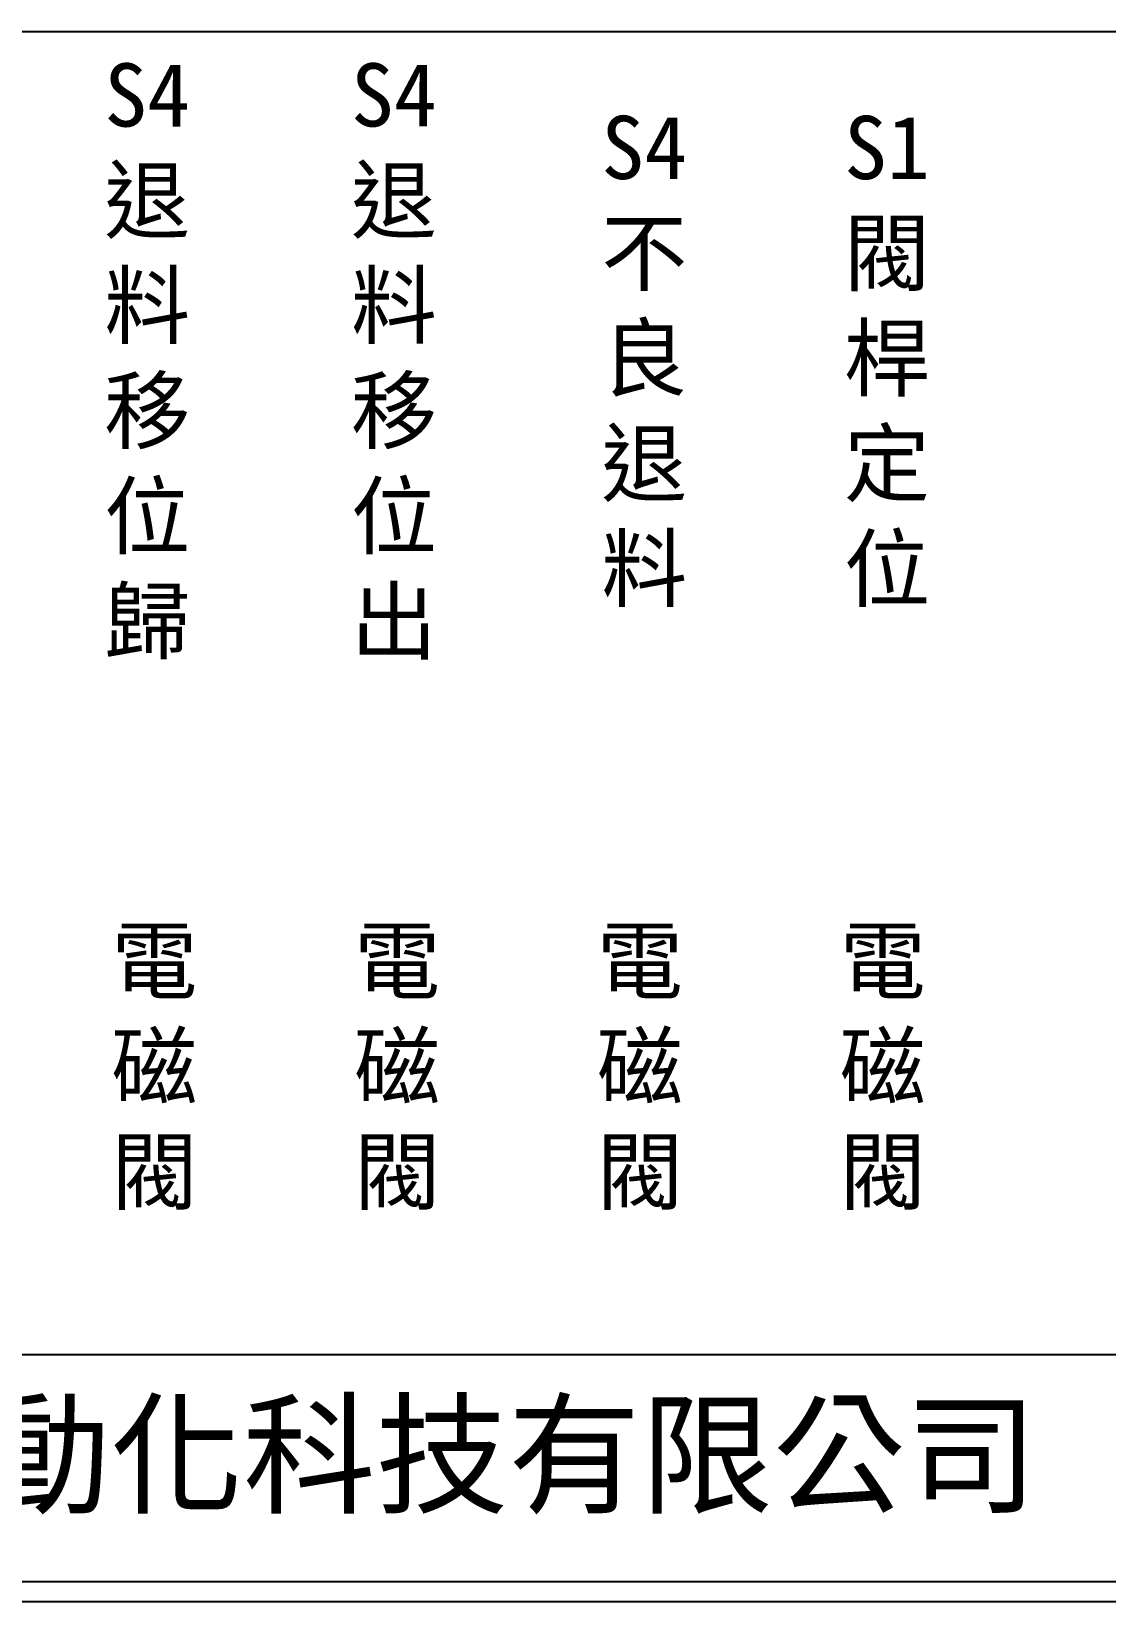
# Model space of a CAD drawing. Extents: x 926 to 1213, y 3 to 207.
# Drawn here: x 992.2 to 1058.6, y 3 to 100 of the extents above; entities that cross this region are included whole.
import ezdxf

# ---------------------------------------------------------------- set-up
doc = ezdxf.new("R2010")
doc.units = 0
doc.layers.add('圖框層', color=7, linetype='CONTINUOUS')
doc.layers.add('標尺寸層', color=3, linetype='CONTINUOUS')
doc.styles.add('CNS', font='romanc.shx', dxfattribs={"bigfont": 'chineset.shx'})
doc.styles.add('STSL', font='kaiu.ttf')

msp = doc.modelspace()

# ---------------------------------------------------------------- linework, layer by layer
at = {"layer": '圖框層', "color": 7}
for p, q in [((926.992, 18.25), (1211.493, 18.25)), ((926.992, 4.25), (1211.493, 4.25)), ((925.742, 3), (1212.742, 3))]:
    msp.add_line(p, q, dxfattribs=at)
at = {"layer": '標尺寸層', "color": 7}
msp.add_line((930.49, 99.958), (1208.361, 99.958), dxfattribs=at)

# ---------------------------------------------------------------- texts
at = {"layer": '圖框層', "color": 4, "style": 'STSL'}
msp.add_text('泓陞自動化科技有限公司', height=6, dxfattribs=at).set_placement((964.346, 9.076))
at = {"layer": '標尺寸層', "color": 7, "char_height": 3.9, "attachment_point": 5, "style": 'CNS'}
for s, insert, width in [('{\\fDFKai-SB|b0|i0|c136|p65;S4退料移位歸}', (999.34, 79.579), 4.96081), ('{\\fDFKai-SB|b0|i0|c136|p65;S4退料移位出}', (1014.583, 79.579), 4.96081), ('{\\fDFKai-SB|b0|i0|c136|p65;S4不良退料}', (1030.053, 79.579), 4.96081), ('{\\fDFKai-SB|b0|i0|c136|p65;S1閥桿定位}', (1045.053, 79.579), 4.96081), ('{\\fDFKai-SB|b0|i0|c136|p65;電磁閥}', (999.785, 35.841), 8.6627), ('{\\fDFKai-SB|b0|i0|c136|p65;電磁閥}', (1014.785, 35.841), 8.6627), ('{\\fDFKai-SB|b0|i0|c136|p65;電磁閥}', (1029.785, 35.841), 8.6627), ('{\\fDFKai-SB|b0|i0|c136|p65;電磁閥}', (1044.785, 35.841), 8.6627)]:
    msp.add_mtext(s, dxfattribs=dict(at, insert=insert, width=width))

doc.saveas('drawing.dxf')
